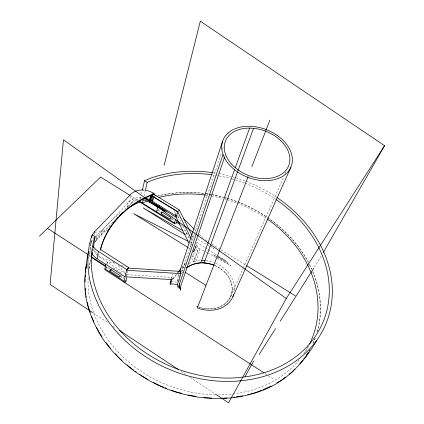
<?xml version="1.0" encoding="UTF-8"?>
<svg xmlns="http://www.w3.org/2000/svg" width="424" height="424" viewBox="0 0 424 424"><rect width="100%" height="100%" fill="white"/><g stroke="black" fill="none" stroke-linecap="round" stroke-linejoin="round"><path stroke-width="0.32" stroke-dasharray="2.12 1.59" d="M126.898 276.914L126.903 274.683L125.531 273.252M232.204 289.258L231.976 291.929M232.209 289.104L232.05 286.396M179.315 281.419L179.479 279.628M90.524 243.763L90.233 245.613A16.986 13.743 8.7 0 0 91.25 252.216M90.619 243.143L90.816 241.908M91.473 239.926L89.067 255.243L90.71 256.308M93.762 237.286L93.466 239.147A16.986 13.743 8.7 0 0 90.635 243.853M94.16 234.817L94.457 232.956M89.045 268.832L90.614 259.075M95.045 241.961A13.801 11.167 8.7 0 1 96.015 240.779L97.138 233.99M101.357 235.166L102.534 228.361M126.357 274.328L98.527 256.334L98.951 253.907M231.949 292.078L231.329 294.664M105.883 268.424L106.631 267.597L107.171 264.809M107.293 264.173L107.659 262.271L115.291 263.134M127.062 207.193L128.228 201.57M95.729 236.778L129.246 201.766L130.815 194.261M129.029 206.091L131.694 203.292L133.162 196.429M140.386 198.925L140.953 196.413M141.526 193.901L142.236 190.758M144.028 196.164L145.04 191.775M126.469 276.559L127.735 271.122M317.29 332.024C323.12 312.106 320.798 290.355 312.769 271.381M88.436 258.364L88.754 257.135M158.406 208.899L157.956 210.633L160.754 212.371M171.799 217.47L172.314 215.673M177.545 216.065L177.905 214.846M178.016 217.978L178.372 216.775L177.258 217.03M315.117 338.108L312.875 343.361M317.173 331.483C322.844 311.852 320.634 290.286 312.557 271.63M171.434 278.626L172.838 274.206M178.181 279.586L177.359 282.098L177.338 281.69A29.24 24.11 21.8 0 1 178.774 274.529M178.997 277.068L179.612 275.181M178.361 275.669L179.601 271.895M181.827 271.869L194.372 234.228M194.579 233.598L221.545 152.667M222.589 149.529L223.639 146.391M224.672 156.875L225.308 154.999M194.542 249.217L195.051 250.239L192.856 256.621L191.733 256.907M194.992 246.275L197.335 250.955L193.572 261.756L191.436 257.416M189.104 263.516A29.24 24.11 21.8 0 1 190.858 262.7L193.964 261.619L197.738 250.823L199.572 250.25M230.274 297.266L231.276 294.807M313.156 343.345L315.228 338.278M230.693 296.482L243.005 268.731M243.27 268.127L283.942 176.426M285.283 173.411L286.354 170.999M193.36 251.883L196.8 244.738L193.344 251.967L195.051 250.239M230.206 297.404C224.471 308.534 209.525 311.285 198.57 306.997M321.307 255.937L314.051 267.729M228.801 299.747C235.463 290.53 231.483 277.434 223.167 270.682M182.384 272.399L181.774 273.406L183.263 271.206M303.769 353.78L308.725 346.244M172.245 278.86L173.268 277.481M228.737 299.826L227.01 301.92M172.913 278.648L176.591 274.084M176.999 273.575L178.223 272.054M181.907 267.486L185.585 262.922M172.637 279.501L177.131 273.92M177.539 273.416L178.764 271.895M181.62 268.344L185.299 263.781M193.333 252.036L194.78 250.298L193.106 250.722M120.183 276.347L121.291 275.086M105.306 268.371L106.806 266.712L110.076 268.832M156.509 211.804L157.712 210.479M106.53 263.511L107.659 262.271M112.954 222.001L96.216 239.56A13.828 11.178 8.8 0 0 95.246 240.737M124.788 209.578L131.959 202.057A13.065 10.107 12.8 0 1 140.217 198.57M96.015 240.779L110.903 225.139M127.253 207.961L128.583 206.562M226.898 302.031L224.842 303.886M224.715 303.981L222.362 305.566M222.213 305.646L219.606 306.928M219.447 306.992L216.616 307.951M197.335 250.955L197.738 250.823M157.664 195.883L158.857 195.533C175.976 191.722 193.763 191.463 211.035 194.404M192.024 256.043L193.153 255.757L195.867 261.253L199.672 250.452L196.211 243.562M193.71 250.107L194.849 249.826M216.441 307.994L213.442 308.614M190.673 242.554L191.166 242.438M192.014 244.144L189.751 244.701L190.948 247.118M156.742 196.407C172.08 192.226 188.214 191.828 203.955 193.482M185.68 233.963L186.809 233.693M185.357 234.287L186.915 233.916M183.915 230.418L185.039 230.147M193.964 261.619L197.245 260.898A29.24 24.11 21.8 0 1 200.075 260.58M95.188 232.251L108.539 230.391M213.261 308.64L210.134 308.905M209.949 308.911L206.753 308.82M126.903 274.683L171.821 277.397L171.879 278.679M171.084 281.727L176.734 282.061M206.568 308.799L203.35 308.349M205.221 193.699L210.919 194.68M211.555 194.786L217.252 195.766L223.485 197.457M203.165 308.312L199.985 307.511M211.682 194.489L223.628 197.224M224.111 197.621L226.602 198.299M227.227 198.469C241.341 202.492 254.617 209.101 266.892 217.099M198.766 307.109L199.805 307.453M224.9 197.515L226.713 198.114M227.317 198.315L237.202 201.58M214.655 265.387L220.496 268.599L225.404 272.839M98.527 256.334L114.125 262.493M121.285 265.323L125.451 266.966M237.822 201.787C266.972 213.113 292.804 233.847 308.057 261.38L308.566 262.467M214.82 265.461L217.639 266.834M190.911 242.496L191.288 242.687M191.378 244.304L192.353 244.823L193.217 246.556M195.273 246.371L204.029 251.013M204.612 251.326L206.949 252.566M207.532 252.874L230.894 265.71L217.798 257.553M218.471 256.626L225.404 260.469L217.507 255.502M216.272 256.287L213.039 254.58L217.268 257.225M216.844 256.605L228.298 262.959L217.814 256.43M217.798 266.924L220.448 268.567M186.316 232.712L187.456 233.37M191.457 235.67L194.314 237.313M197.738 239.29L209.165 245.867M209.732 246.196L213.733 248.496L210.908 245.703M158.115 210.034L160.357 211.422M170.999 218.026L173.803 219.764M171.391 218.97L174.19 220.703M180.916 224.879L183.719 226.617M205.031 239.836L207.278 241.23M211.762 244.012L245.973 265.233M130.29 195.522L138.134 200.398M188.648 247.945L190.328 248.994M181.679 270.019L182.945 270.819M188.367 236.825L189.464 237.53M190.016 237.885L193.318 239.995M196.614 242.109L204.861 247.399M205.412 247.749L207.612 249.158M208.163 249.513L216.961 255.147M113.155 267.825L121.683 273.332M120.432 275.531L124.253 277.996M90.725 256.971L89.072 255.905L89.39 254.66A120.416 99.879 21.9 0 1 91.261 249.709M106.631 267.597L109.355 269.357M120.241 276.4L124.052 278.865M265.042 373.523L267.825 375.325M268.381 375.685L273.385 378.924M93.121 312.96L108.56 323.199M112.975 326.125L115.731 327.953M181.297 371.445L185.696 374.36M190.095 377.281L214.83 393.684M220.591 268.673L223.035 270.565M267.92 217.872C284.414 229.405 298.803 244.372 308.153 262.302M194.425 229.4L196.307 231.26M199.132 234.059L204.315 239.184M118.211 265.599L125.075 272.77M225.483 272.929L227.402 275.229M227.497 275.372L229.108 277.831M309.414 264.576L311.582 269.251M229.188 277.98L230.465 280.561M180.746 221.529L178.372 216.775M192.364 235.903L193.545 238.262M191.198 238.68L192.655 241.601M183.057 226.172L189.136 238.373M190.599 241.304L191.754 243.614M309.594 264.645L311.698 269.113M230.529 280.714L231.446 283.375M231.483 283.534L232.029 286.237M174.63 211.194L175.086 213.018M97.16 255.28A13.801 11.167 8.7 0 1 93.863 250.446M96.566 253.282A13.828 11.178 8.8 0 1 94.064 249.233M131.694 203.292A13.038 10.102 12.7 0 1 138.314 199.985M129.246 201.766A16.048 12.434 12.7 0 1 143.476 197.679M91.95 243.668A17.204 13.812 9 0 1 91.282 240.021M180.11 271.816A29.24 24.11 21.8 0 1 181.101 270.295L183.062 267.952A29.24 24.11 21.8 0 1 184.403 266.675M205.879 260.728A29.24 24.11 21.8 0 1 213.378 262.445M215.604 263.309A29.24 24.11 21.8 0 1 217.766 264.316L220.856 266.092A29.24 24.11 21.8 0 1 234.398 290.938M308.089 346.837A117.596 97.451 21.9 0 1 305.206 351.713M299.185 359.96A117.596 97.451 21.9 0 1 219.107 394.892M215.164 394.866A117.596 97.451 21.9 0 1 88.15 276.522M89.051 268.138A117.596 97.451 21.9 0 1 90.662 260.416M205.879 195.125A117.596 97.451 21.9 0 1 210.447 195.819M211.746 196.047A117.596 97.451 21.9 0 1 222.839 198.506M224.667 199.004A117.596 97.451 21.9 0 1 226.485 199.524M227.094 199.704A117.596 97.451 21.9 0 1 236.703 202.953M237.292 203.181A117.596 97.451 21.9 0 1 249.492 208.529L261.11 214.994A117.596 97.451 21.9 0 1 266.664 218.625M212.228 174.81A121.895 98.829 21.7 0 1 217.358 175.605M219.272 175.955A121.895 98.829 21.7 0 1 230.704 178.573M231.965 178.923A121.895 98.829 21.7 0 1 244.394 183.009M245.003 183.237A121.895 98.829 21.7 0 1 257.607 188.738L269.632 195.358A121.895 98.829 21.7 0 1 275.653 199.254M213.124 172.738A125.202 101.543 21.7 0 1 215.631 173.124M218.758 173.66A125.202 101.543 21.7 0 1 231.181 176.49M232.41 176.829A125.202 101.543 21.7 0 1 245.167 181.022M245.761 181.249A125.202 101.543 21.7 0 1 258.672 186.878L270.994 193.651A125.202 101.543 21.7 0 1 276.888 197.452M94.621 242.581A120.416 99.879 21.9 0 1 121.757 212.106"/><path stroke-width="0.64" d="M125.88 281.276L125.88 280.169M88.409 251.543C85.558 267.184 83.183 283.19 86.21 299.005C89.114 313.368 95.029 326.893 103.043 339.126C118.566 361.603 141.15 378.616 166.404 388.766C196.487 400.357 230.725 402.254 261.184 390.923C285.914 381.913 304.077 362.684 316.834 340.191M155.995 195.591L153.106 196.588L152.121 201.702M180.64 273.602L180.841 271.408L128.43 268.143L126.569 270.274L180.947 273.623L177.481 284.297L178.133 287.986L223.04 154.506M85.033 278.61L85.001 281.817M85.166 277.317L85.425 274.731M86.083 268.26L86.215 266.966M94.557 232.341L94.653 231.711L130.815 194.261A16.244 12.476 12.9 0 1 144.165 190.069M91.414 258.126L92.633 251.92M92.84 250.648L93.047 249.37M93.254 248.098L95.119 236.634L92.278 234.817L90.868 238.728A125.202 101.543 21.7 0 0 169.059 369.235A125.202 101.543 21.7 0 0 319.495 336.237A125.202 101.543 21.7 0 0 277.413 197.812M125.059 276.803L97.08 258.725L98.342 251.411A17.204 13.812 9 0 1 93.031 246.005M100.345 250.086L100.456 249.471C106.986 223.48 128.287 203.255 153.022 194.192L154.272 193.805L154.119 194.436L152.868 194.817C128.159 203.886 106.89 224.095 100.356 250.054M103.392 240.636L103.504 240.016M108.539 230.391L108.655 229.766M105.772 264.343L104.76 269.664L263.935 372.802M85.187 272.325L86.676 264.544M115.127 221.068L115.248 220.443M109.864 270.989L110.219 269.224L119.828 275.436L119.446 277.19L109.864 270.989L111.358 269.325M123.013 212.779L123.14 212.148M132.039 205.598L132.177 204.972M130.041 206.854A120.416 99.879 21.9 0 1 139.681 202.047L140.1 200.186M142.379 190.127L144.51 180.703L151.49 177.852A125.202 101.543 21.7 0 1 212.498 172.648M142.045 199.598L142.188 198.973M100.456 249.471L128.573 267.539L126.707 269.669L123.856 282.034L125.679 282.14L126.898 276.914L171.916 279.607L171.906 279.321L171.699 279.591M143.158 199.927L142.432 203.064L147.488 200.907M145.188 191.144L147.218 182.362L153 179.988A121.895 98.829 21.7 0 1 211.587 174.72M128.43 268.143L128.573 267.539M149.041 201.951L150.536 195.75M151.167 195.39L149.513 202.211L157.68 207.267L159.292 205.492L158.852 207.198M149.979 201.087L151.49 194.865M150.011 201.665L151.522 195.464M152.354 195.491L151.14 200.451L149.513 202.211L148.066 201.416A13.038 10.102 12.7 0 0 141.595 199.794M152.81 193.63L152.963 193A16.244 12.476 12.9 0 0 146.232 190.376M152.868 194.817L153.022 194.192M151.432 203.398L151.734 202.174L176.14 217.279L188.897 242.989M153.742 196.863L152.82 200.589L152.036 200.939M164.12 165.339L200.319 21.2L384.557 145.708L323.284 252.492M156.355 212.408L157.993 206.048L149.338 200.722M161.221 213.685L161.703 211.878L170.729 217.475L170.22 219.272L161.221 213.685L162.418 212.35M139.681 202.047L174.301 223.554L175.462 219.606M154.119 194.436L179.341 209.981L177.751 211.793L176.14 217.279L175.234 213.627M174.301 223.554L176.511 223.045L177.184 220.777M171.238 279.236L170.188 282.543L170.273 284.737L171.916 279.607M180.428 272.664L180.841 271.408M179.808 271.27L222.621 141.176M179.315 283.216L179.765 287.334L180.597 290.138L179.967 288.315L224.455 157.5M95.119 236.634L94.117 239.443A121.895 98.829 21.7 0 0 170.4 366.23A121.895 98.829 21.7 0 0 316.702 334.229A121.895 98.829 21.7 0 0 276.194 199.619M234.552 169.69L200.822 262.816L198.835 263.023M235.23 167.83L249.619 128.096L253.573 128.313A33.941 23.733 20.9 0 1 269.282 132.792L272.897 134.731A33.941 23.733 20.9 0 1 285.962 170.268A33.941 23.733 20.9 0 1 241.733 172.266A33.941 23.733 20.9 0 1 227.932 136.761L230.036 134.525A33.941 23.733 20.9 0 1 249.619 128.096M214.067 265.17L208.391 263.442L202.025 262.822L204.055 262.838L237.599 171.709M238.055 170.469L253.573 128.313M251.824 166.786L269.887 120.13M248.104 176.755L197.293 307.909A29.24 24.11 21.8 0 0 233.682 294.51M232.856 296.789L290.901 167.215M384.557 145.708L286.274 298.485L228.573 402.8L215.381 394.05M245.046 376.528L253.568 361.248M305.063 357.856L308.63 351.941M309.266 350.892L309.886 349.858M259.165 354.464L275.505 328.642M280.243 321.148L313.696 268.286M302.996 359.971L299.747 363.956M303.743 358.9L304.485 357.829M306.722 354.618L307.84 353.012M178.637 271.546L180.677 269.012M179.172 271.387L180.396 269.865M113.627 222.271L118.174 217.501M119.992 215.588L122.716 212.726M294.913 369.039L292.274 371.811L289.152 374.233M39.443 236.147L100.583 177.078L129.728 195.178M186.56 267.968C190.827 264.486 196.407 262.949 201.845 262.822M285.516 377.063L281.356 380.291L276.83 382.856M186.639 267.793L187.408 267.274M187.541 267.184L189.91 265.731M271.169 386.063L262.906 389.709M190.058 265.663L192.65 264.502M261.709 390.186L255.116 392.788L250.769 393.859M192.809 264.449L195.581 263.601M242.708 395.852L236.295 396.906M247.669 394.622L249.529 394.166M188.018 241.214L133.661 213.691L188.086 247.595M195.75 263.564L198.66 263.039M227.132 397.951L221.916 398.221M233.677 397.209L234.986 397.06M211.534 398.11L203.7 397.474M177.481 284.297L170.549 283.889L170.459 281.69M204.055 262.838L205.084 262.954M205.264 262.975L208.332 263.431M195.824 396.435L188.145 394.967M208.507 263.468L211.539 264.247M181.907 393.382L175.668 391.797L171.439 390.181M211.709 264.3L213.696 264.958M196.72 306.314L197.955 306.769M163.584 387.181L159.959 385.798L153.673 382.517M164.793 387.642L166.606 388.336M147.965 379.538L141.42 375.537M149.81 200.981L148.363 200.186A13.065 10.107 12.8 0 0 143.551 198.718M182.792 230.683L143.201 207.882L184.832 234.408L184.551 234.233M144.51 180.703L147.218 182.362M152.963 193L154.272 193.805M177.751 211.793L151.304 195.506L177.751 211.793L190.901 238.097M176.273 215.996L151.14 200.451A16.048 12.434 12.7 0 0 145.506 198.082M176.432 222.091L179.797 224.179M246.53 265.583L295.321 295.851M153.53 203.239L166.902 211.555M139.819 201.442L174.476 222.966M185.012 272.129L205.9 285.363M98.342 251.411L126.707 269.669M47.499 228.361L87.959 254.527M91.807 257.013L105.693 265.996M91.271 257.331L105.587 266.59M104.929 268.784L124.057 281.17M92.57 312.594L50.111 284.43L63.452 139.803L286.274 298.485M119.181 330.243L178.552 369.622M133.523 370.157L127.004 364.879M135.102 371.233L136.157 371.954M139.316 374.106L140.365 374.821M153.705 203.419L165.217 212.058M122.101 360.607L119.16 358.047L115.185 353.621M183.592 218.683L193.953 228.934M110.77 348.708L106.011 342.56M101.993 336.767L99.804 333.603L96.561 327.28M93.9 322.108L91.505 316.076M179.341 209.981L191.77 234.726M176.082 222.181L176.511 223.045M90.206 312.387L88.261 306.849L87.365 302.323M179.749 287.228L179.331 284.467M179.781 287.387L179.967 288.315M85.823 294.569L85.505 292.004M86.077 295.862L86.337 297.155M85.314 288.182L85.441 290.731M97.08 258.725A16.986 13.743 8.7 0 1 91.844 253.361M91.494 237.61A17.204 13.812 9 0 1 94.653 231.711M201.22 260.527A29.24 24.11 21.8 0 1 205.29 260.67M158.921 197.399A117.596 97.451 21.9 0 1 205.221 195.04M267.21 219.001A117.596 97.451 21.9 0 1 309.546 344.039M227.958 133.147L225.69 135.548A36.554 25.567 20.9 0 0 240.477 173.808A36.554 25.567 20.9 0 0 288.145 171.683A36.554 25.567 20.9 0 0 274.063 133.396L270.173 131.313A36.554 25.567 20.9 0 0 227.958 133.147"/></g></svg>
